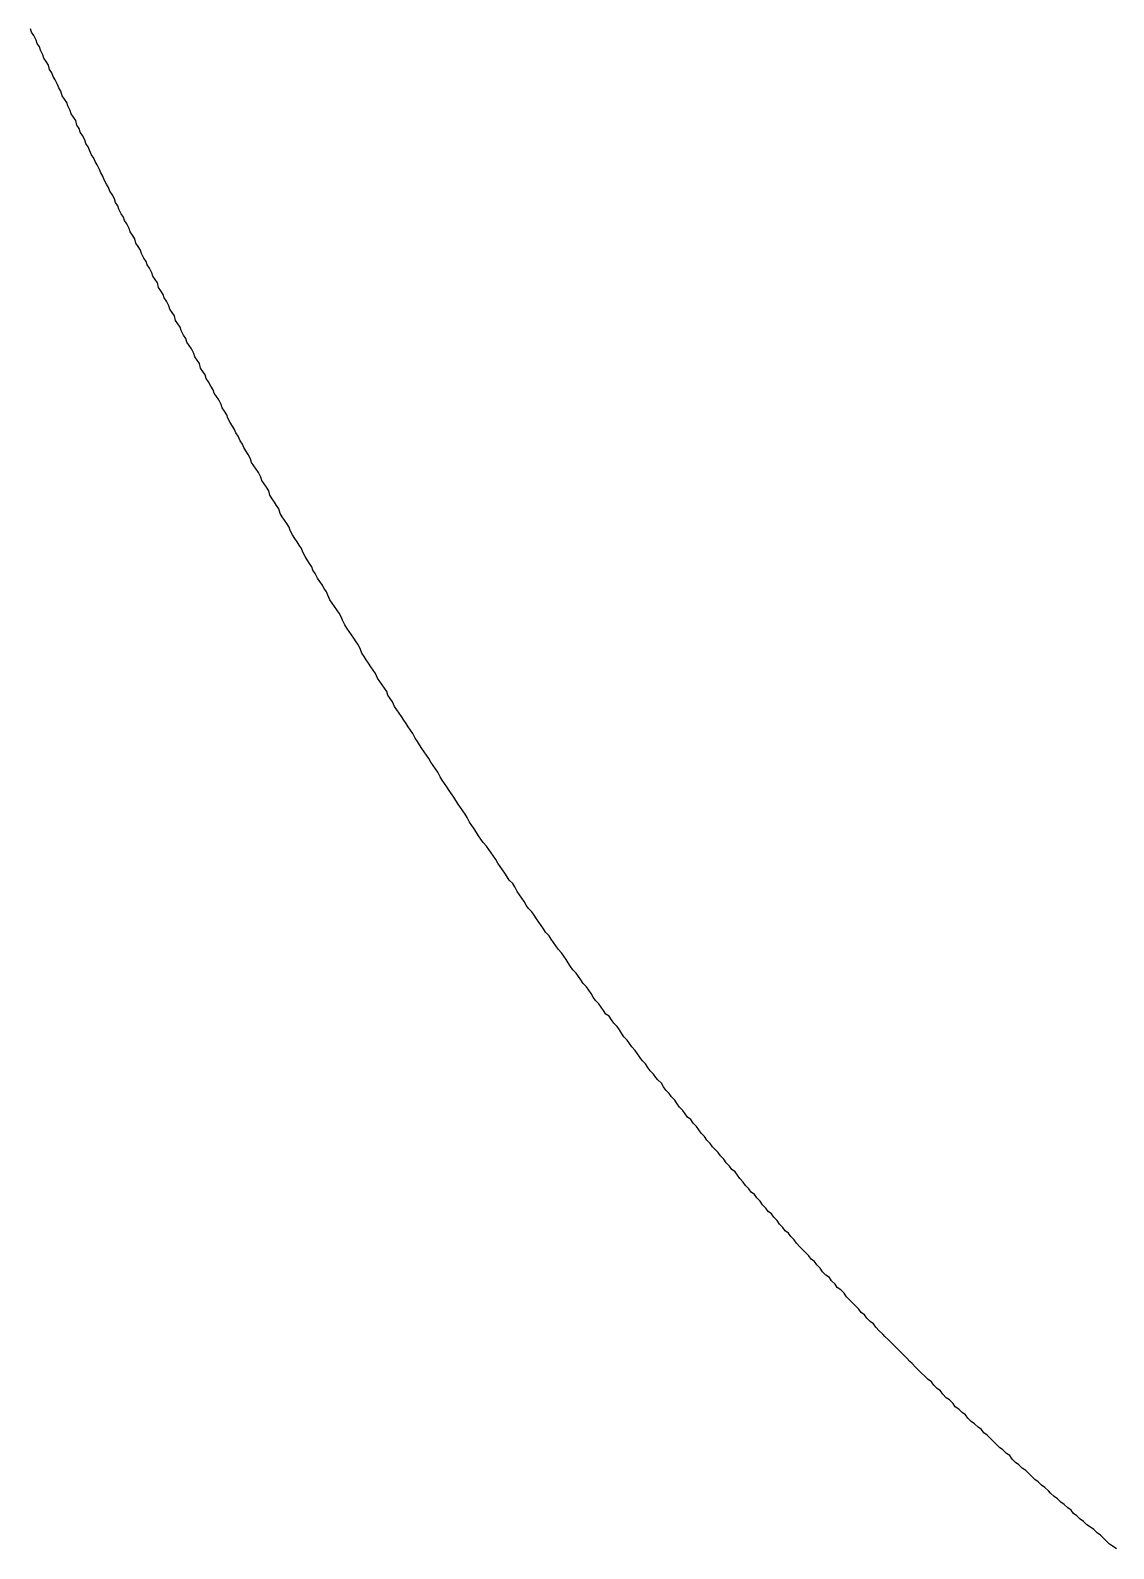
# Model space of a CAD drawing. Header units: millimetres. Extents: x 289 to 9778, y -894 to 6380.
# Drawn here: x 7135.85 to 7145.4, y -488.65 to -475.28 of the extents above; entities that cross this region are included whole.
import ezdxf

# ---------------------------------------------------------------- set-up
doc = ezdxf.new("R2010")
doc.units = ezdxf.units.MM

msp = doc.modelspace()

# ---------------------------------------------------------------- linework, layer by layer
msp.add_polyline3d([(7145.42, -488.653, 0), (7145.39, -488.633, 0), (7145.36, -488.613, 0), (7145.33, -488.583, 0), (7145.31, -488.563, 0), (7145.28, -488.533, 0), (7145.25, -488.513, 0), (7145.22, -488.483, 0), (7145.19, -488.463, 0), (7145.16, -488.443, 0), (7145.13, -488.413, 0), (7145.1, -488.393, 0), (7145.07, -488.363, 0), (7145.04, -488.343, 0), (7145.02, -488.313, 0), (7144.99, -488.293, 0), (7144.96, -488.263, 0), (7144.93, -488.243, 0), (7144.9, -488.213, 0), (7144.87, -488.193, 0), (7144.84, -488.163, 0), (7144.82, -488.143, 0), (7144.79, -488.113, 0), (7144.76, -488.093, 0), (7144.73, -488.063, 0), (7144.7, -488.043, 0), (7144.67, -488.013, 0), (7144.65, -487.993, 0), (7144.62, -487.963, 0), (7144.59, -487.943, 0), (7144.56, -487.913, 0), (7144.53, -487.893, 0), (7144.5, -487.863, 0), (7144.48, -487.833, 0), (7144.45, -487.813, 0), (7144.42, -487.783, 0), (7144.39, -487.763, 0), (7144.36, -487.733, 0), (7144.34, -487.713, 0), (7144.31, -487.683, 0), (7144.28, -487.653, 0), (7144.25, -487.633, 0), (7144.23, -487.603, 0), (7144.2, -487.583, 0), (7144.17, -487.553, 0), (7144.14, -487.533, 0), (7144.11, -487.503, 0), (7144.09, -487.473, 0), (7144.06, -487.453, 0), (7144.03, -487.423, 0), (7144, -487.403, 0), (7143.98, -487.373, 0), (7143.95, -487.343, 0), (7143.92, -487.323, 0), (7143.89, -487.293, 0), (7143.87, -487.263, 0), (7143.84, -487.243, 0), (7143.81, -487.213, 0), (7143.79, -487.183, 0), (7143.76, -487.163, 0), (7143.73, -487.133, 0), (7143.7, -487.103, 0), (7143.68, -487.083, 0), (7143.65, -487.053, 0), (7143.62, -487.023, 0), (7143.6, -487.003, 0), (7143.57, -486.973, 0), (7143.54, -486.943, 0), (7143.52, -486.923, 0), (7143.49, -486.893, 0), (7143.46, -486.863, 0), (7143.44, -486.843, 0), (7143.41, -486.813, 0), (7143.38, -486.783, 0), (7143.36, -486.763, 0), (7143.33, -486.733, 0), (7143.3, -486.703, 0), (7143.28, -486.673, 0), (7143.25, -486.653, 0), (7143.22, -486.623, 0), (7143.2, -486.593, 0), (7143.17, -486.573, 0), (7143.15, -486.543, 0), (7143.12, -486.513, 0), (7143.09, -486.483, 0), (7143.07, -486.463, 0), (7143.04, -486.433, 0), (7143.02, -486.403, 0), (7142.99, -486.373, 0), (7142.96, -486.353, 0), (7142.94, -486.323, 0), (7142.91, -486.293, 0), (7142.89, -486.263, 0), (7142.86, -486.243, 0), (7142.83, -486.213, 0), (7142.81, -486.183, 0), (7142.78, -486.153, 0), (7142.76, -486.123, 0), (7142.73, -486.103, 0), (7142.71, -486.073, 0), (7142.68, -486.043, 0), (7142.65, -486.013, 0), (7142.63, -485.993, 0), (7142.6, -485.963, 0), (7142.58, -485.933, 0), (7142.55, -485.903, 0), (7142.53, -485.873, 0), (7142.5, -485.853, 0), (7142.48, -485.823, 0), (7142.45, -485.793, 0), (7142.43, -485.763, 0), (7142.4, -485.733, 0), (7142.38, -485.703, 0), (7142.35, -485.683, 0), (7142.33, -485.653, 0), (7142.3, -485.623, 0), (7142.28, -485.593, 0), (7142.25, -485.563, 0), (7142.23, -485.533, 0), (7142.2, -485.513, 0), (7142.18, -485.483, 0), (7142.15, -485.453, 0), (7142.13, -485.423, 0), (7142.1, -485.393, 0), (7142.08, -485.363, 0), (7142.06, -485.333, 0), (7142.03, -485.313, 0), (7142.01, -485.283, 0), (7141.98, -485.253, 0), (7141.96, -485.223, 0), (7141.93, -485.193, 0), (7141.91, -485.163, 0), (7141.88, -485.133, 0), (7141.86, -485.113, 0), (7141.84, -485.083, 0), (7141.81, -485.053, 0), (7141.79, -485.023, 0), (7141.76, -484.993, 0), (7141.74, -484.963, 0), (7141.72, -484.933, 0), (7141.69, -484.903, 0), (7141.67, -484.873, 0), (7141.64, -484.853, 0), (7141.62, -484.823, 0), (7141.6, -484.793, 0), (7141.57, -484.763, 0), (7141.55, -484.733, 0), (7141.53, -484.703, 0), (7141.5, -484.673, 0), (7141.48, -484.643, 0), (7141.45, -484.613, 0), (7141.43, -484.583, 0), (7141.41, -484.553, 0), (7141.38, -484.523, 0), (7141.36, -484.503, 0), (7141.34, -484.473, 0), (7141.31, -484.443, 0), (7141.29, -484.413, 0), (7141.27, -484.383, 0), (7141.24, -484.353, 0), (7141.22, -484.323, 0), (7141.2, -484.293, 0), (7141.18, -484.263, 0), (7141.15, -484.233, 0), (7141.13, -484.203, 0), (7141.11, -484.173, 0), (7141.08, -484.143, 0), (7141.06, -484.113, 0), (7141.04, -484.083, 0), (7141.02, -484.053, 0), (7140.99, -484.023, 0), (7140.97, -483.993, 0), (7140.95, -483.963, 0), (7140.92, -483.943, 0), (7140.9, -483.913, 0), (7140.88, -483.883, 0), (7140.86, -483.853, 0), (7140.83, -483.823, 0), (7140.81, -483.793, 0), (7140.79, -483.763, 0), (7140.77, -483.733, 0), (7140.75, -483.703, 0), (7140.72, -483.673, 0), (7140.7, -483.643, 0), (7140.68, -483.613, 0), (7140.66, -483.583, 0), (7140.63, -483.553, 0), (7140.61, -483.523, 0), (7140.59, -483.493, 0), (7140.57, -483.463, 0), (7140.55, -483.433, 0), (7140.53, -483.403, 0), (7140.5, -483.373, 0), (7140.48, -483.343, 0), (7140.46, -483.313, 0), (7140.44, -483.283, 0), (7140.42, -483.253, 0), (7140.39, -483.223, 0), (7140.37, -483.193, 0), (7140.35, -483.163, 0), (7140.33, -483.133, 0), (7140.31, -483.103, 0), (7140.29, -483.073, 0), (7140.27, -483.043, 0), (7140.24, -483.013, 0), (7140.22, -482.983, 0), (7140.2, -482.953, 0), (7140.18, -482.923, 0), (7140.16, -482.893, 0), (7140.14, -482.863, 0), (7140.12, -482.823, 0), (7140.1, -482.793, 0), (7140.07, -482.763, 0), (7140.05, -482.733, 0), (7140.03, -482.703, 0), (7140.01, -482.673, 0), (7139.99, -482.643, 0), (7139.97, -482.613, 0), (7139.95, -482.583, 0), (7139.93, -482.553, 0), (7139.91, -482.523, 0), (7139.89, -482.493, 0), (7139.87, -482.463, 0), (7139.84, -482.433, 0), (7139.82, -482.403, 0), (7139.8, -482.373, 0), (7139.78, -482.343, 0), (7139.76, -482.313, 0), (7139.74, -482.283, 0), (7139.72, -482.253, 0), (7139.7, -482.213, 0), (7139.68, -482.183, 0), (7139.66, -482.153, 0), (7139.64, -482.123, 0), (7139.62, -482.093, 0), (7139.6, -482.063, 0), (7139.58, -482.033, 0), (7139.56, -482.003, 0), (7139.54, -481.973, 0), (7139.52, -481.943, 0), (7139.5, -481.913, 0), (7139.48, -481.883, 0), (7139.46, -481.853, 0), (7139.44, -481.813, 0), (7139.42, -481.783, 0), (7139.4, -481.753, 0), (7139.38, -481.723, 0), (7139.36, -481.693, 0), (7139.34, -481.663, 0), (7139.32, -481.633, 0), (7139.3, -481.603, 0), (7139.28, -481.573, 0), (7139.26, -481.543, 0), (7139.24, -481.513, 0), (7139.22, -481.473, 0), (7139.2, -481.443, 0), (7139.18, -481.413, 0), (7139.16, -481.383, 0), (7139.14, -481.353, 0), (7139.12, -481.323, 0), (7139.1, -481.293, 0), (7139.08, -481.263, 0), (7139.06, -481.233, 0), (7139.04, -481.193, 0), (7139.02, -481.163, 0), (7139, -481.133, 0), (7138.99, -481.103, 0), (7138.97, -481.073, 0), (7138.95, -481.043, 0), (7138.93, -481.013, 0), (7138.91, -480.983, 0), (7138.89, -480.943, 0), (7138.87, -480.913, 0), (7138.85, -480.883, 0), (7138.83, -480.853, 0), (7138.81, -480.823, 0), (7138.79, -480.793, 0), (7138.77, -480.763, 0), (7138.76, -480.733, 0), (7138.74, -480.693, 0), (7138.72, -480.663, 0), (7138.7, -480.633, 0), (7138.68, -480.603, 0), (7138.66, -480.573, 0), (7138.64, -480.543, 0), (7138.62, -480.513, 0), (7138.6, -480.473, 0), (7138.59, -480.443, 0), (7138.57, -480.413, 0), (7138.55, -480.383, 0), (7138.53, -480.353, 0), (7138.51, -480.323, 0), (7138.49, -480.293, 0), (7138.47, -480.253, 0), (7138.46, -480.223, 0), (7138.44, -480.193, 0), (7138.42, -480.163, 0), (7138.4, -480.133, 0), (7138.38, -480.103, 0), (7138.36, -480.063, 0), (7138.34, -480.033, 0), (7138.33, -480.003, 0), (7138.31, -479.973, 0), (7138.29, -479.943, 0), (7138.27, -479.913, 0), (7138.25, -479.873, 0), (7138.24, -479.843, 0), (7138.22, -479.813, 0), (7138.2, -479.783, 0), (7138.18, -479.753, 0), (7138.16, -479.723, 0), (7138.14, -479.683, 0), (7138.13, -479.653, 0), (7138.11, -479.623, 0), (7138.09, -479.593, 0), (7138.07, -479.563, 0), (7138.05, -479.533, 0), (7138.04, -479.493, 0), (7138.02, -479.463, 0), (7138, -479.433, 0), (7137.98, -479.403, 0), (7137.96, -479.373, 0), (7137.95, -479.333, 0), (7137.93, -479.303, 0), (7137.91, -479.273, 0), (7137.89, -479.243, 0), (7137.88, -479.213, 0), (7137.86, -479.173, 0), (7137.84, -479.143, 0), (7137.82, -479.113, 0), (7137.8, -479.083, 0), (7137.79, -479.053, 0), (7137.77, -479.013, 0), (7137.75, -478.983, 0), (7137.73, -478.953, 0), (7137.72, -478.923, 0), (7137.7, -478.893, 0), (7137.68, -478.853, 0), (7137.66, -478.823, 0), (7137.65, -478.793, 0), (7137.63, -478.763, 0), (7137.61, -478.733, 0), (7137.59, -478.693, 0), (7137.58, -478.663, 0), (7137.56, -478.633, 0), (7137.54, -478.603, 0), (7137.53, -478.573, 0), (7137.51, -478.533, 0), (7137.49, -478.503, 0), (7137.47, -478.473, 0), (7137.46, -478.443, 0), (7137.44, -478.413, 0), (7137.42, -478.373, 0), (7137.4, -478.343, 0), (7137.39, -478.313, 0), (7137.37, -478.283, 0), (7137.35, -478.253, 0), (7137.34, -478.213, 0), (7137.32, -478.183, 0), (7137.3, -478.153, 0), (7137.29, -478.123, 0), (7137.27, -478.083, 0), (7137.25, -478.053, 0), (7137.23, -478.023, 0), (7137.22, -477.993, 0), (7137.2, -477.963, 0), (7137.18, -477.923, 0), (7137.17, -477.893, 0), (7137.15, -477.863, 0), (7137.13, -477.833, 0), (7137.12, -477.793, 0), (7137.1, -477.763, 0), (7137.08, -477.733, 0), (7137.07, -477.703, 0), (7137.05, -477.663, 0), (7137.03, -477.633, 0), (7137.02, -477.603, 0), (7137, -477.573, 0), (7136.98, -477.543, 0), (7136.97, -477.503, 0), (7136.95, -477.473, 0), (7136.93, -477.443, 0), (7136.92, -477.413, 0), (7136.9, -477.373, 0), (7136.88, -477.343, 0), (7136.87, -477.313, 0), (7136.85, -477.283, 0), (7136.83, -477.243, 0), (7136.82, -477.213, 0), (7136.8, -477.183, 0), (7136.78, -477.153, 0), (7136.77, -477.113, 0), (7136.75, -477.083, 0), (7136.73, -477.053, 0), (7136.72, -477.023, 0), (7136.7, -476.983, 0), (7136.68, -476.953, 0), (7136.67, -476.923, 0), (7136.65, -476.893, 0), (7136.63, -476.853, 0), (7136.62, -476.823, 0), (7136.6, -476.793, 0), (7136.59, -476.763, 0), (7136.57, -476.723, 0), (7136.55, -476.693, 0), (7136.54, -476.663, 0), (7136.52, -476.633, 0), (7136.5, -476.593, 0), (7136.49, -476.563, 0), (7136.47, -476.533, 0), (7136.46, -476.503, 0), (7136.44, -476.463, 0), (7136.42, -476.433, 0), (7136.41, -476.403, 0), (7136.39, -476.373, 0), (7136.37, -476.333, 0), (7136.36, -476.303, 0), (7136.34, -476.273, 0), (7136.33, -476.243, 0), (7136.31, -476.203, 0), (7136.29, -476.173, 0), (7136.28, -476.143, 0), (7136.26, -476.113, 0), (7136.25, -476.073, 0), (7136.23, -476.043, 0), (7136.21, -476.013, 0), (7136.2, -475.983, 0), (7136.18, -475.943, 0), (7136.17, -475.913, 0), (7136.15, -475.883, 0), (7136.13, -475.853, 0), (7136.12, -475.813, 0), (7136.1, -475.783, 0), (7136.09, -475.753, 0), (7136.07, -475.713, 0), (7136.05, -475.683, 0), (7136.04, -475.653, 0), (7136.02, -475.623, 0), (7136.01, -475.583, 0), (7135.99, -475.553, 0), (7135.97, -475.523, 0), (7135.96, -475.493, 0), (7135.94, -475.453, 0), (7135.93, -475.423, 0), (7135.91, -475.393, 0), (7135.9, -475.363, 0), (7135.88, -475.323, 0), (7135.86, -475.293, 0), (7135.85, -475.263, 0)])

doc.saveas('drawing.dxf')
